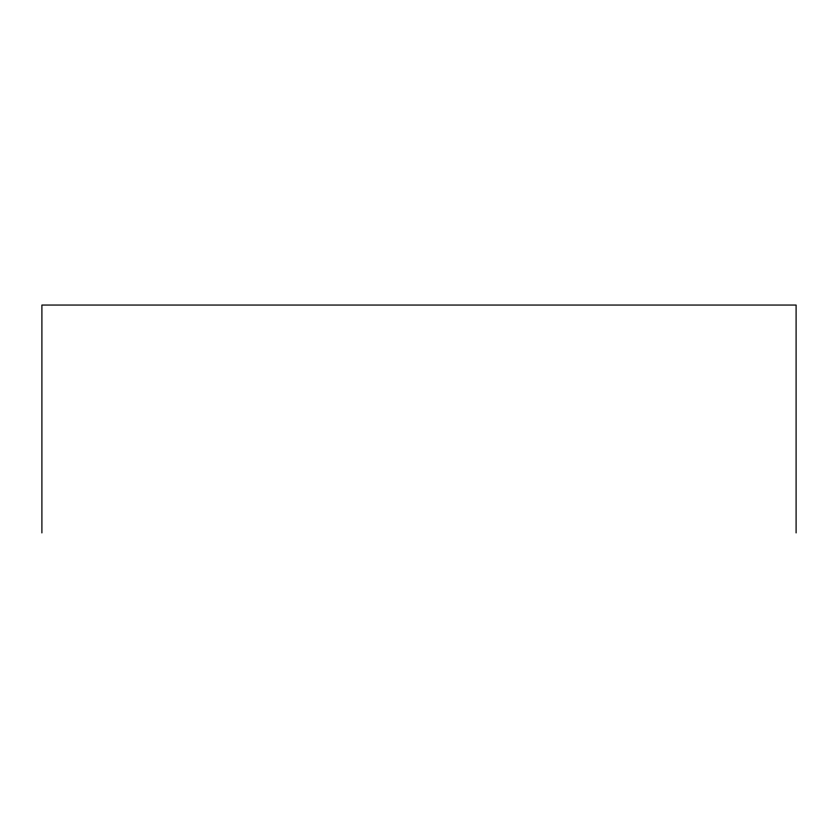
<?xml version="1.0" encoding="UTF-8"?>
<svg xmlns="http://www.w3.org/2000/svg" width="838" height="838" viewBox="0 0 838 838"><rect width="100%" height="100%" fill="white"/><g stroke="black" fill="none" stroke-linecap="round" stroke-linejoin="round"><path stroke-width="1.26" d="M796.1 532.947L796.1 305.053L41.9 305.053L41.9 532.947"/></g></svg>
